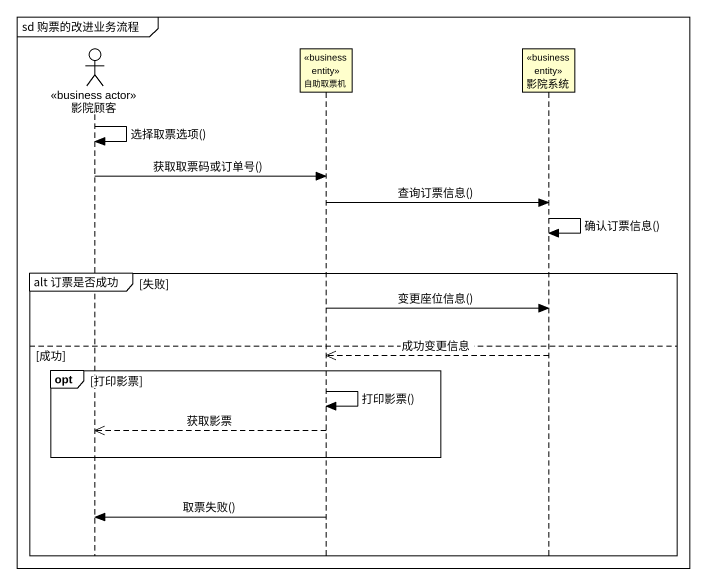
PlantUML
@startuml
mainframe sd 购票的改进业务流程
hide footbox
actor 影院顾客 <<business actor>>
participant 自助取票机 <<business entity>>
participant 影院系统 <<business entity>>

影院顾客 -> 影院顾客 : 选择取票选项()
影院顾客 -> 自助取票机 : 获取取票码或订单号()
自助取票机 -> 影院系统 : 查询订票信息()
影院系统 -> 影院系统 : 确认订票信息()
group alt 订票是否成功 [失败]
  自助取票机 -> 影院系统 : 变更座位信息()
else 成功
  影院系统 -->> 自助取票机 : 成功变更信息
  opt 打印影票
    自助取票机 -> 自助取票机 : 打印影票()
    自助取票机 -->> 影院顾客 : 获取影票
  end
  自助取票机 -> 影院顾客 : 取票失败()
end
@enduml
